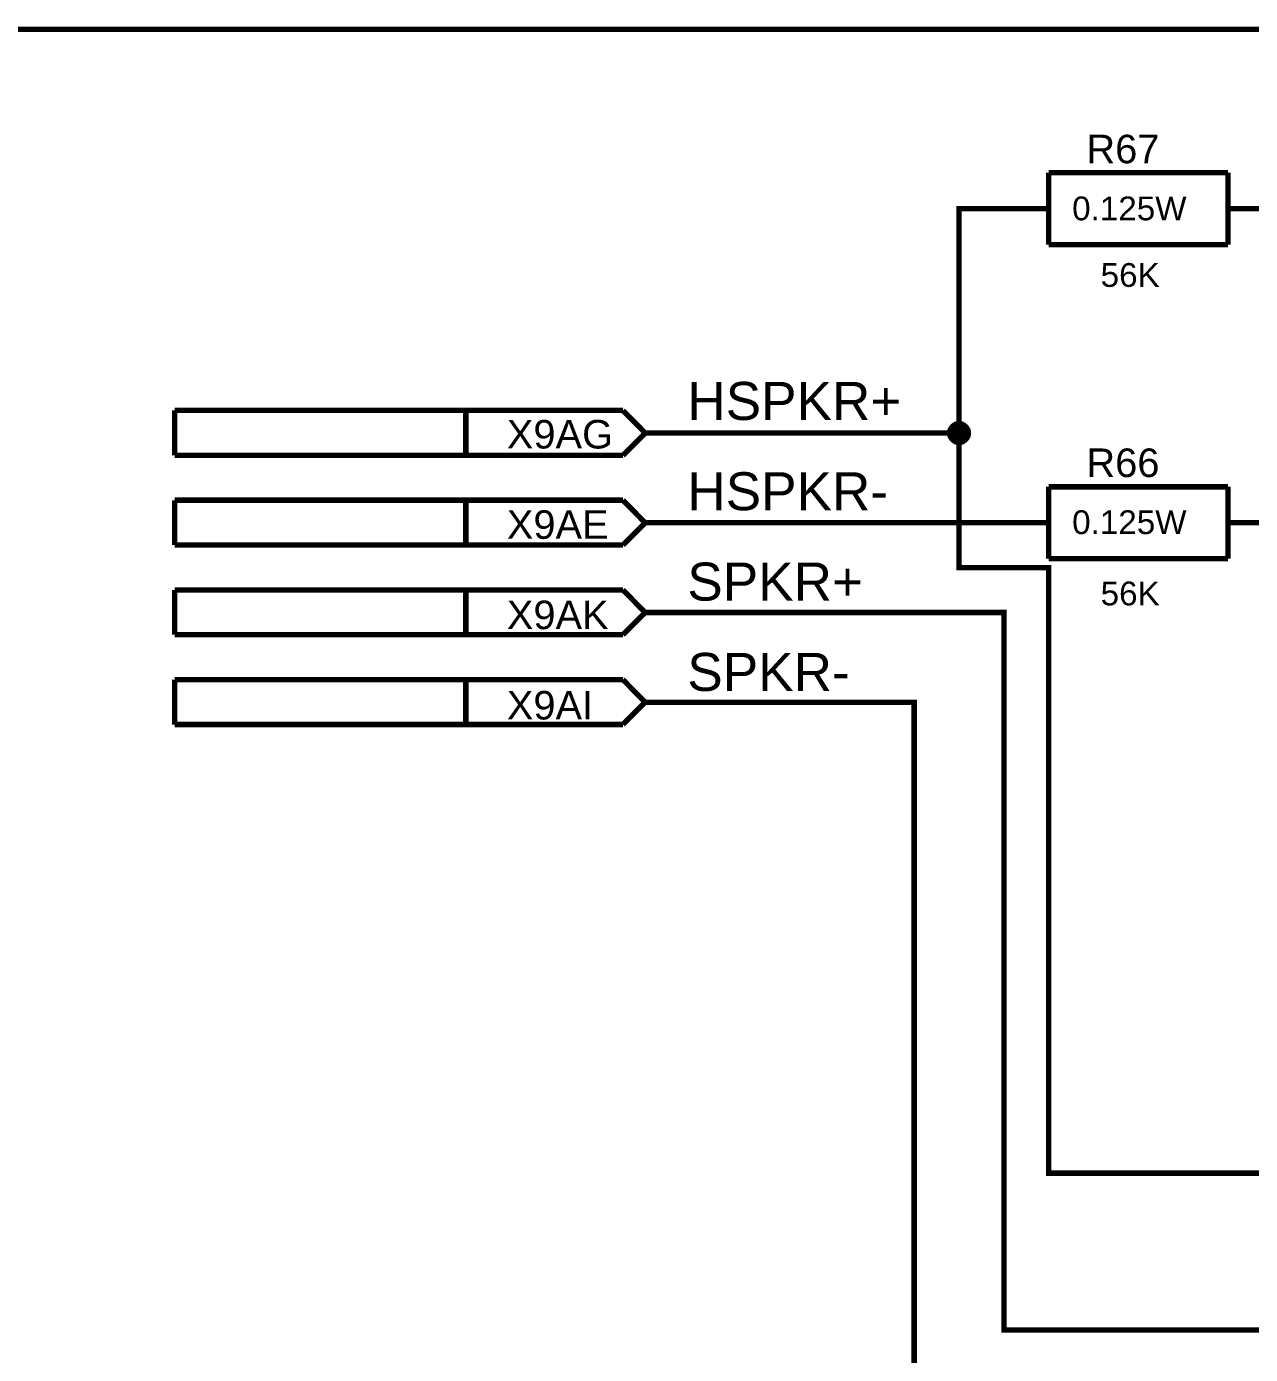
# Model space of a CAD drawing. Header units: millimetres. Extents: x -2024 to 917, y -725 to 13.
# Drawn here: x 642.5 to 710.7, y -410.1 to -336.1 of the extents above; entities that cross this region are included whole.
import ezdxf

# ---------------------------------------------------------------- set-up
doc = ezdxf.new("R2010")
doc.units = ezdxf.units.MM
doc.layers.add('Sheet', color=255, linetype='Continuous')
doc.styles.get("Standard").update_dxf_attribs({"font": 'arial.ttf'})

msp = doc.modelspace()

# ---------------------------------------------------------------- linework, layer by layer
at = {"layer": 'Sheet'}
for points, const_width in [([(761.936, -336.293), (602.019, -336.293)], 0.3), ([(699.472, -344.291), (699.472, -348.298)], 0.3), ([(699.472, -344.291), (709.469, -344.291)], 0.3), ([(709.469, -344.291), (709.469, -348.298)], 0.3), ([(679.478, -358.796), (694.474, -358.796), (694.474, -346.294), (696.973, -346.294)], 0.3), ([(699.472, -346.294), (696.973, -346.294)], 0.3), ([(709.469, -346.294), (711.968, -346.294)], 0.3), ([(699.472, -348.298), (709.469, -348.298)], 0.3), ([(675.738, -357.538), (650.746, -357.538)], 0.3), ([(650.746, -357.538), (650.746, -360.038)], 0.3), ([(666.982, -357.538), (666.982, -360.038)], 0.3), ([(676.979, -358.796), (675.738, -357.538)], 0.3), ([(693.961, -358.796), (693.961, -358.763), (693.961, -358.747), (693.961, -358.713), (693.977, -358.697), (693.977, -358.664), (693.977, -358.647), (693.994, -358.614), (693.994, -358.597), (694.01, -358.581), (694.027, -358.548), (694.043, -358.531), (694.043, -358.515), (694.06, -358.498), (694.076, -358.465), (694.093, -358.448), (694.11, -358.432), (694.126, -358.415), (694.143, -358.399), (694.176, -358.382), (694.192, -358.366), (694.209, -358.366), (694.225, -358.349), (694.258, -358.333), (694.275, -358.316), (694.292, -358.316), (694.325, -358.299), (694.341, -358.299), (694.374, -358.299), (694.391, -358.283), (694.424, -358.283), (694.441, -358.283), (694.474, -358.283)], 0.3), ([(693.961, -358.796), (693.961, -358.763), (693.961, -358.747), (693.961, -358.713), (693.977, -358.697), (693.977, -358.664), (693.977, -358.647), (693.994, -358.614), (693.994, -358.597), (694.01, -358.581), (694.027, -358.548), (694.043, -358.531), (694.043, -358.515), (694.06, -358.498), (694.076, -358.465), (694.093, -358.448), (694.11, -358.432), (694.126, -358.415), (694.143, -358.399), (694.176, -358.382), (694.192, -358.366), (694.209, -358.366), (694.225, -358.349), (694.258, -358.333), (694.275, -358.316), (694.292, -358.316), (694.325, -358.299), (694.341, -358.299), (694.374, -358.299), (694.391, -358.283), (694.424, -358.283), (694.441, -358.283), (694.474, -358.283)], 0.3), ([(693.961, -358.796), (693.961, -358.763), (693.961, -358.747), (693.961, -358.713), (693.977, -358.697), (693.977, -358.664), (693.977, -358.647), (693.994, -358.614), (693.994, -358.597), (694.01, -358.581), (694.027, -358.548), (694.043, -358.531), (694.043, -358.515), (694.06, -358.498), (694.076, -358.465), (694.093, -358.448), (694.11, -358.432), (694.126, -358.415), (694.143, -358.399), (694.176, -358.382), (694.192, -358.366), (694.209, -358.366), (694.225, -358.349), (694.258, -358.333), (694.275, -358.316), (694.292, -358.316), (694.325, -358.299), (694.341, -358.299), (694.374, -358.299), (694.391, -358.283), (694.424, -358.283), (694.441, -358.283), (694.474, -358.283)], 0.3), ([(693.961, -358.796), (693.961, -358.763), (693.961, -358.747), (693.961, -358.713), (693.977, -358.697), (693.977, -358.664), (693.977, -358.647), (693.994, -358.614), (693.994, -358.597), (694.01, -358.581), (694.027, -358.548), (694.043, -358.531), (694.043, -358.515), (694.06, -358.498), (694.076, -358.465), (694.093, -358.448), (694.11, -358.432), (694.126, -358.415), (694.143, -358.399), (694.176, -358.382), (694.192, -358.366), (694.209, -358.366), (694.225, -358.349), (694.258, -358.333), (694.275, -358.316), (694.292, -358.316), (694.325, -358.299), (694.341, -358.299), (694.374, -358.299), (694.391, -358.283), (694.424, -358.283), (694.441, -358.283), (694.474, -358.283)], 0.3), ([(694.474, -358.283), (694.474, -358.283)], 0.3), ([(694.474, -358.283), (694.507, -358.283), (694.523, -358.283), (694.556, -358.283), (694.573, -358.299), (694.606, -358.299), (694.623, -358.299), (694.656, -358.316), (694.672, -358.316), (694.689, -358.333), (694.722, -358.349), (694.738, -358.366), (694.755, -358.366), (694.772, -358.382), (694.805, -358.399), (694.821, -358.415), (694.838, -358.432), (694.854, -358.448), (694.871, -358.465), (694.887, -358.498), (694.904, -358.515), (694.904, -358.531), (694.921, -358.548), (694.937, -358.581), (694.954, -358.597), (694.954, -358.614), (694.97, -358.647), (694.97, -358.664), (694.97, -358.697), (694.987, -358.713), (694.987, -358.747), (694.987, -358.763), (694.987, -358.796)], 0.3), ([(694.474, -358.283), (694.474, -358.283)], 0.3), ([(694.474, -358.283), (694.507, -358.283), (694.523, -358.283), (694.556, -358.283), (694.573, -358.299), (694.606, -358.299), (694.623, -358.299), (694.656, -358.316), (694.672, -358.316), (694.689, -358.333), (694.722, -358.349), (694.738, -358.366), (694.755, -358.366), (694.772, -358.382), (694.805, -358.399), (694.821, -358.415), (694.838, -358.432), (694.854, -358.448), (694.871, -358.465), (694.887, -358.498), (694.904, -358.515), (694.904, -358.531), (694.921, -358.548), (694.937, -358.581), (694.954, -358.597), (694.954, -358.614), (694.97, -358.647), (694.97, -358.664), (694.97, -358.697), (694.987, -358.713), (694.987, -358.747), (694.987, -358.763), (694.987, -358.796)], 0.3), ([(694.474, -358.283), (694.474, -358.283)], 0.3), ([(694.474, -358.283), (694.507, -358.283), (694.523, -358.283), (694.556, -358.283), (694.573, -358.299), (694.606, -358.299), (694.623, -358.299), (694.656, -358.316), (694.672, -358.316), (694.689, -358.333), (694.722, -358.349), (694.738, -358.366), (694.755, -358.366), (694.772, -358.382), (694.805, -358.399), (694.821, -358.415), (694.838, -358.432), (694.854, -358.448), (694.871, -358.465), (694.887, -358.498), (694.904, -358.515), (694.904, -358.531), (694.921, -358.548), (694.937, -358.581), (694.954, -358.597), (694.954, -358.614), (694.97, -358.647), (694.97, -358.664), (694.97, -358.697), (694.987, -358.713), (694.987, -358.747), (694.987, -358.763), (694.987, -358.796)], 0.3), ([(694.474, -358.283), (694.474, -358.283)], 0.3), ([(694.474, -358.283), (694.507, -358.283), (694.523, -358.283), (694.556, -358.283), (694.573, -358.299), (694.606, -358.299), (694.623, -358.299), (694.656, -358.316), (694.672, -358.316), (694.689, -358.333), (694.722, -358.349), (694.738, -358.366), (694.755, -358.366), (694.772, -358.382), (694.805, -358.399), (694.821, -358.415), (694.838, -358.432), (694.854, -358.448), (694.871, -358.465), (694.887, -358.498), (694.904, -358.515), (694.904, -358.531), (694.921, -358.548), (694.937, -358.581), (694.954, -358.597), (694.954, -358.614), (694.97, -358.647), (694.97, -358.664), (694.97, -358.697), (694.987, -358.713), (694.987, -358.747), (694.987, -358.763), (694.987, -358.796)], 0.3), ([(675.738, -360.038), (676.979, -358.796)], 0.3), ([(676.979, -358.796), (679.478, -358.796)], 0.3), ([(694.474, -359.31), (694.441, -359.31), (694.424, -359.31), (694.391, -359.31), (694.374, -359.293), (694.341, -359.293), (694.325, -359.293), (694.292, -359.276), (694.275, -359.276), (694.258, -359.26), (694.225, -359.243), (694.209, -359.227), (694.192, -359.227), (694.176, -359.21), (694.143, -359.194), (694.126, -359.177), (694.11, -359.16), (694.093, -359.144), (694.076, -359.127), (694.06, -359.094), (694.043, -359.078), (694.043, -359.061), (694.027, -359.045), (694.01, -359.011), (693.994, -358.995), (693.994, -358.978), (693.977, -358.945), (693.977, -358.929), (693.977, -358.896), (693.961, -358.879), (693.961, -358.846), (693.961, -358.829), (693.961, -358.796)], 0.3), ([(693.961, -358.796), (693.961, -358.796)], 0.3), ([(694.474, -359.31), (694.441, -359.31), (694.424, -359.31), (694.391, -359.31), (694.374, -359.293), (694.341, -359.293), (694.325, -359.293), (694.292, -359.276), (694.275, -359.276), (694.258, -359.26), (694.225, -359.243), (694.209, -359.227), (694.192, -359.227), (694.176, -359.21), (694.143, -359.194), (694.126, -359.177), (694.11, -359.16), (694.093, -359.144), (694.076, -359.127), (694.06, -359.094), (694.043, -359.078), (694.043, -359.061), (694.027, -359.045), (694.01, -359.011), (693.994, -358.995), (693.994, -358.978), (693.977, -358.945), (693.977, -358.929), (693.977, -358.896), (693.961, -358.879), (693.961, -358.846), (693.961, -358.829), (693.961, -358.796)], 0.3), ([(693.961, -358.796), (693.961, -358.796)], 0.3), ([(694.474, -359.31), (694.441, -359.31), (694.424, -359.31), (694.391, -359.31), (694.374, -359.293), (694.341, -359.293), (694.325, -359.293), (694.292, -359.276), (694.275, -359.276), (694.258, -359.26), (694.225, -359.243), (694.209, -359.227), (694.192, -359.227), (694.176, -359.21), (694.143, -359.194), (694.126, -359.177), (694.11, -359.16), (694.093, -359.144), (694.076, -359.127), (694.06, -359.094), (694.043, -359.078), (694.043, -359.061), (694.027, -359.045), (694.01, -359.011), (693.994, -358.995), (693.994, -358.978), (693.977, -358.945), (693.977, -358.929), (693.977, -358.896), (693.961, -358.879), (693.961, -358.846), (693.961, -358.829), (693.961, -358.796)], 0.3), ([(693.961, -358.796), (693.961, -358.796)], 0.3), ([(694.474, -359.31), (694.441, -359.31), (694.424, -359.31), (694.391, -359.31), (694.374, -359.293), (694.341, -359.293), (694.325, -359.293), (694.292, -359.276), (694.275, -359.276), (694.258, -359.26), (694.225, -359.243), (694.209, -359.227), (694.192, -359.227), (694.176, -359.21), (694.143, -359.194), (694.126, -359.177), (694.11, -359.16), (694.093, -359.144), (694.076, -359.127), (694.06, -359.094), (694.043, -359.078), (694.043, -359.061), (694.027, -359.045), (694.01, -359.011), (693.994, -358.995), (693.994, -358.978), (693.977, -358.945), (693.977, -358.929), (693.977, -358.896), (693.961, -358.879), (693.961, -358.846), (693.961, -358.829), (693.961, -358.796)], 0.3), ([(693.961, -358.796), (693.961, -358.796)], 0.3), ([(693.961, -358.796), (693.961, -358.763), (693.961, -358.747), (693.961, -358.713), (693.977, -358.697), (693.977, -358.664), (693.977, -358.647), (693.994, -358.614), (693.994, -358.597), (694.01, -358.581), (694.027, -358.548), (694.043, -358.531), (694.043, -358.515), (694.06, -358.498), (694.076, -358.465), (694.093, -358.448), (694.11, -358.432), (694.126, -358.415), (694.143, -358.399), (694.176, -358.382), (694.192, -358.366), (694.209, -358.366), (694.225, -358.349), (694.258, -358.333), (694.275, -358.316), (694.292, -358.316), (694.325, -358.299), (694.341, -358.299), (694.374, -358.299), (694.391, -358.283), (694.424, -358.283), (694.441, -358.283), (694.474, -358.283)], 0.0991), ([(693.961, -358.796), (693.961, -358.763), (693.961, -358.747), (693.961, -358.713), (693.977, -358.697), (693.977, -358.664), (693.977, -358.647), (693.994, -358.614), (693.994, -358.597), (694.01, -358.581), (694.027, -358.548), (694.043, -358.531), (694.043, -358.515), (694.06, -358.498), (694.076, -358.465), (694.093, -358.448), (694.11, -358.432), (694.126, -358.415), (694.143, -358.399), (694.176, -358.382), (694.192, -358.366), (694.209, -358.366), (694.225, -358.349), (694.258, -358.333), (694.275, -358.316), (694.292, -358.316), (694.325, -358.299), (694.341, -358.299), (694.374, -358.299), (694.391, -358.283), (694.424, -358.283), (694.441, -358.283), (694.474, -358.283)], 0.0991), ([(693.961, -358.796), (693.961, -358.763), (693.961, -358.747), (693.961, -358.713), (693.977, -358.697), (693.977, -358.664), (693.977, -358.647), (693.994, -358.614), (693.994, -358.597), (694.01, -358.581), (694.027, -358.548), (694.043, -358.531), (694.043, -358.515), (694.06, -358.498), (694.076, -358.465), (694.093, -358.448), (694.11, -358.432), (694.126, -358.415), (694.143, -358.399), (694.176, -358.382), (694.192, -358.366), (694.209, -358.366), (694.225, -358.349), (694.258, -358.333), (694.275, -358.316), (694.292, -358.316), (694.325, -358.299), (694.341, -358.299), (694.374, -358.299), (694.391, -358.283), (694.424, -358.283), (694.441, -358.283), (694.474, -358.283)], 0.0991), ([(693.961, -358.796), (693.961, -358.763), (693.961, -358.747), (693.961, -358.713), (693.977, -358.697), (693.977, -358.664), (693.977, -358.647), (693.994, -358.614), (693.994, -358.597), (694.01, -358.581), (694.027, -358.548), (694.043, -358.531), (694.043, -358.515), (694.06, -358.498), (694.076, -358.465), (694.093, -358.448), (694.11, -358.432), (694.126, -358.415), (694.143, -358.399), (694.176, -358.382), (694.192, -358.366), (694.209, -358.366), (694.225, -358.349), (694.258, -358.333), (694.275, -358.316), (694.292, -358.316), (694.325, -358.299), (694.341, -358.299), (694.374, -358.299), (694.391, -358.283), (694.424, -358.283), (694.441, -358.283), (694.474, -358.283)], 0.0991), ([(694.474, -359.31), (694.441, -359.31), (694.424, -359.31), (694.391, -359.31), (694.374, -359.293), (694.341, -359.293), (694.325, -359.293), (694.292, -359.276), (694.275, -359.276), (694.258, -359.26), (694.225, -359.243), (694.209, -359.227), (694.192, -359.227), (694.176, -359.21), (694.143, -359.194), (694.126, -359.177), (694.11, -359.16), (694.093, -359.144), (694.076, -359.127), (694.06, -359.094), (694.043, -359.078), (694.043, -359.061), (694.027, -359.045), (694.01, -359.011), (693.994, -358.995), (693.994, -358.978), (693.977, -358.945), (693.977, -358.929), (693.977, -358.896), (693.961, -358.879), (693.961, -358.846), (693.961, -358.829), (693.961, -358.796)], 0.0991), ([(693.961, -358.796), (693.961, -358.796)], 0.0991), ([(694.474, -359.31), (694.441, -359.31), (694.424, -359.31), (694.391, -359.31), (694.374, -359.293), (694.341, -359.293), (694.325, -359.293), (694.292, -359.276), (694.275, -359.276), (694.258, -359.26), (694.225, -359.243), (694.209, -359.227), (694.192, -359.227), (694.176, -359.21), (694.143, -359.194), (694.126, -359.177), (694.11, -359.16), (694.093, -359.144), (694.076, -359.127), (694.06, -359.094), (694.043, -359.078), (694.043, -359.061), (694.027, -359.045), (694.01, -359.011), (693.994, -358.995), (693.994, -358.978), (693.977, -358.945), (693.977, -358.929), (693.977, -358.896), (693.961, -358.879), (693.961, -358.846), (693.961, -358.829), (693.961, -358.796)], 0.0991), ([(693.961, -358.796), (693.961, -358.796)], 0.0991), ([(694.474, -359.31), (694.441, -359.31), (694.424, -359.31), (694.391, -359.31), (694.374, -359.293), (694.341, -359.293), (694.325, -359.293), (694.292, -359.276), (694.275, -359.276), (694.258, -359.26), (694.225, -359.243), (694.209, -359.227), (694.192, -359.227), (694.176, -359.21), (694.143, -359.194), (694.126, -359.177), (694.11, -359.16), (694.093, -359.144), (694.076, -359.127), (694.06, -359.094), (694.043, -359.078), (694.043, -359.061), (694.027, -359.045), (694.01, -359.011), (693.994, -358.995), (693.994, -358.978), (693.977, -358.945), (693.977, -358.929), (693.977, -358.896), (693.961, -358.879), (693.961, -358.846), (693.961, -358.829), (693.961, -358.796)], 0.0991), ([(693.961, -358.796), (693.961, -358.796)], 0.0991), ([(694.474, -359.31), (694.441, -359.31), (694.424, -359.31), (694.391, -359.31), (694.374, -359.293), (694.341, -359.293), (694.325, -359.293), (694.292, -359.276), (694.275, -359.276), (694.258, -359.26), (694.225, -359.243), (694.209, -359.227), (694.192, -359.227), (694.176, -359.21), (694.143, -359.194), (694.126, -359.177), (694.11, -359.16), (694.093, -359.144), (694.076, -359.127), (694.06, -359.094), (694.043, -359.078), (694.043, -359.061), (694.027, -359.045), (694.01, -359.011), (693.994, -358.995), (693.994, -358.978), (693.977, -358.945), (693.977, -358.929), (693.977, -358.896), (693.961, -358.879), (693.961, -358.846), (693.961, -358.829), (693.961, -358.796)], 0.0991), ([(693.961, -358.796), (693.961, -358.796)], 0.0991), ([(694.987, -358.796), (694.987, -358.829), (694.987, -358.846), (694.987, -358.879), (694.97, -358.896), (694.97, -358.929), (694.97, -358.945), (694.954, -358.978), (694.954, -358.995), (694.937, -359.011), (694.921, -359.045), (694.904, -359.061), (694.904, -359.078), (694.887, -359.094), (694.871, -359.127), (694.854, -359.144), (694.838, -359.16), (694.821, -359.177), (694.805, -359.194), (694.772, -359.21), (694.755, -359.227), (694.738, -359.227), (694.722, -359.243), (694.689, -359.26), (694.672, -359.276), (694.656, -359.276), (694.623, -359.293), (694.606, -359.293), (694.573, -359.293), (694.556, -359.31), (694.523, -359.31), (694.507, -359.31), (694.474, -359.31)], 0.3), ([(694.474, -358.796), (694.474, -366.297), (699.472, -366.297), (699.472, -400.044), (741.942, -400.044), (741.942, -376.299), (749.44, -376.299)], 0.3), ([(694.987, -358.796), (694.987, -358.829), (694.987, -358.846), (694.987, -358.879), (694.97, -358.896), (694.97, -358.929), (694.97, -358.945), (694.954, -358.978), (694.954, -358.995), (694.937, -359.011), (694.921, -359.045), (694.904, -359.061), (694.904, -359.078), (694.887, -359.094), (694.871, -359.127), (694.854, -359.144), (694.838, -359.16), (694.821, -359.177), (694.805, -359.194), (694.772, -359.21), (694.755, -359.227), (694.738, -359.227), (694.722, -359.243), (694.689, -359.26), (694.672, -359.276), (694.656, -359.276), (694.623, -359.293), (694.606, -359.293), (694.573, -359.293), (694.556, -359.31), (694.523, -359.31), (694.507, -359.31), (694.474, -359.31)], 0.3), ([(694.987, -358.796), (694.987, -358.829), (694.987, -358.846), (694.987, -358.879), (694.97, -358.896), (694.97, -358.929), (694.97, -358.945), (694.954, -358.978), (694.954, -358.995), (694.937, -359.011), (694.921, -359.045), (694.904, -359.061), (694.904, -359.078), (694.887, -359.094), (694.871, -359.127), (694.854, -359.144), (694.838, -359.16), (694.821, -359.177), (694.805, -359.194), (694.772, -359.21), (694.755, -359.227), (694.738, -359.227), (694.722, -359.243), (694.689, -359.26), (694.672, -359.276), (694.656, -359.276), (694.623, -359.293), (694.606, -359.293), (694.573, -359.293), (694.556, -359.31), (694.523, -359.31), (694.507, -359.31), (694.474, -359.31)], 0.3), ([(694.987, -358.796), (694.987, -358.829), (694.987, -358.846), (694.987, -358.879), (694.97, -358.896), (694.97, -358.929), (694.97, -358.945), (694.954, -358.978), (694.954, -358.995), (694.937, -359.011), (694.921, -359.045), (694.904, -359.061), (694.904, -359.078), (694.887, -359.094), (694.871, -359.127), (694.854, -359.144), (694.838, -359.16), (694.821, -359.177), (694.805, -359.194), (694.772, -359.21), (694.755, -359.227), (694.738, -359.227), (694.722, -359.243), (694.689, -359.26), (694.672, -359.276), (694.656, -359.276), (694.623, -359.293), (694.606, -359.293), (694.573, -359.293), (694.556, -359.31), (694.523, -359.31), (694.507, -359.31), (694.474, -359.31)], 0.3), ([(694.474, -358.283), (694.474, -358.283)], 0.0991), ([(694.474, -358.283), (694.507, -358.283), (694.523, -358.283), (694.556, -358.283), (694.573, -358.299), (694.606, -358.299), (694.623, -358.299), (694.656, -358.316), (694.672, -358.316), (694.689, -358.333), (694.722, -358.349), (694.738, -358.366), (694.755, -358.366), (694.772, -358.382), (694.805, -358.399), (694.821, -358.415), (694.838, -358.432), (694.854, -358.448), (694.871, -358.465), (694.887, -358.498), (694.904, -358.515), (694.904, -358.531), (694.921, -358.548), (694.937, -358.581), (694.954, -358.597), (694.954, -358.614), (694.97, -358.647), (694.97, -358.664), (694.97, -358.697), (694.987, -358.713), (694.987, -358.747), (694.987, -358.763), (694.987, -358.796)], 0.0991), ([(694.474, -358.283), (694.474, -358.283)], 0.0991), ([(694.474, -358.283), (694.507, -358.283), (694.523, -358.283), (694.556, -358.283), (694.573, -358.299), (694.606, -358.299), (694.623, -358.299), (694.656, -358.316), (694.672, -358.316), (694.689, -358.333), (694.722, -358.349), (694.738, -358.366), (694.755, -358.366), (694.772, -358.382), (694.805, -358.399), (694.821, -358.415), (694.838, -358.432), (694.854, -358.448), (694.871, -358.465), (694.887, -358.498), (694.904, -358.515), (694.904, -358.531), (694.921, -358.548), (694.937, -358.581), (694.954, -358.597), (694.954, -358.614), (694.97, -358.647), (694.97, -358.664), (694.97, -358.697), (694.987, -358.713), (694.987, -358.747), (694.987, -358.763), (694.987, -358.796)], 0.0991), ([(694.474, -358.283), (694.474, -358.283)], 0.0991), ([(694.474, -358.283), (694.507, -358.283), (694.523, -358.283), (694.556, -358.283), (694.573, -358.299), (694.606, -358.299), (694.623, -358.299), (694.656, -358.316), (694.672, -358.316), (694.689, -358.333), (694.722, -358.349), (694.738, -358.366), (694.755, -358.366), (694.772, -358.382), (694.805, -358.399), (694.821, -358.415), (694.838, -358.432), (694.854, -358.448), (694.871, -358.465), (694.887, -358.498), (694.904, -358.515), (694.904, -358.531), (694.921, -358.548), (694.937, -358.581), (694.954, -358.597), (694.954, -358.614), (694.97, -358.647), (694.97, -358.664), (694.97, -358.697), (694.987, -358.713), (694.987, -358.747), (694.987, -358.763), (694.987, -358.796)], 0.0991), ([(694.474, -358.283), (694.474, -358.283)], 0.0991), ([(694.474, -358.283), (694.507, -358.283), (694.523, -358.283), (694.556, -358.283), (694.573, -358.299), (694.606, -358.299), (694.623, -358.299), (694.656, -358.316), (694.672, -358.316), (694.689, -358.333), (694.722, -358.349), (694.738, -358.366), (694.755, -358.366), (694.772, -358.382), (694.805, -358.399), (694.821, -358.415), (694.838, -358.432), (694.854, -358.448), (694.871, -358.465), (694.887, -358.498), (694.904, -358.515), (694.904, -358.531), (694.921, -358.548), (694.937, -358.581), (694.954, -358.597), (694.954, -358.614), (694.97, -358.647), (694.97, -358.664), (694.97, -358.697), (694.987, -358.713), (694.987, -358.747), (694.987, -358.763), (694.987, -358.796)], 0.0991), ([(694.987, -358.796), (694.987, -358.829), (694.987, -358.846), (694.987, -358.879), (694.97, -358.896), (694.97, -358.929), (694.97, -358.945), (694.954, -358.978), (694.954, -358.995), (694.937, -359.011), (694.921, -359.045), (694.904, -359.061), (694.904, -359.078), (694.887, -359.094), (694.871, -359.127), (694.854, -359.144), (694.838, -359.16), (694.821, -359.177), (694.805, -359.194), (694.772, -359.21), (694.755, -359.227), (694.738, -359.227), (694.722, -359.243), (694.689, -359.26), (694.672, -359.276), (694.656, -359.276), (694.623, -359.293), (694.606, -359.293), (694.573, -359.293), (694.556, -359.31), (694.523, -359.31), (694.507, -359.31), (694.474, -359.31)], 0.0991), ([(694.987, -358.796), (694.987, -358.829), (694.987, -358.846), (694.987, -358.879), (694.97, -358.896), (694.97, -358.929), (694.97, -358.945), (694.954, -358.978), (694.954, -358.995), (694.937, -359.011), (694.921, -359.045), (694.904, -359.061), (694.904, -359.078), (694.887, -359.094), (694.871, -359.127), (694.854, -359.144), (694.838, -359.16), (694.821, -359.177), (694.805, -359.194), (694.772, -359.21), (694.755, -359.227), (694.738, -359.227), (694.722, -359.243), (694.689, -359.26), (694.672, -359.276), (694.656, -359.276), (694.623, -359.293), (694.606, -359.293), (694.573, -359.293), (694.556, -359.31), (694.523, -359.31), (694.507, -359.31), (694.474, -359.31)], 0.0991), ([(694.987, -358.796), (694.987, -358.829), (694.987, -358.846), (694.987, -358.879), (694.97, -358.896), (694.97, -358.929), (694.97, -358.945), (694.954, -358.978), (694.954, -358.995), (694.937, -359.011), (694.921, -359.045), (694.904, -359.061), (694.904, -359.078), (694.887, -359.094), (694.871, -359.127), (694.854, -359.144), (694.838, -359.16), (694.821, -359.177), (694.805, -359.194), (694.772, -359.21), (694.755, -359.227), (694.738, -359.227), (694.722, -359.243), (694.689, -359.26), (694.672, -359.276), (694.656, -359.276), (694.623, -359.293), (694.606, -359.293), (694.573, -359.293), (694.556, -359.31), (694.523, -359.31), (694.507, -359.31), (694.474, -359.31)], 0.0991), ([(694.987, -358.796), (694.987, -358.829), (694.987, -358.846), (694.987, -358.879), (694.97, -358.896), (694.97, -358.929), (694.97, -358.945), (694.954, -358.978), (694.954, -358.995), (694.937, -359.011), (694.921, -359.045), (694.904, -359.061), (694.904, -359.078), (694.887, -359.094), (694.871, -359.127), (694.854, -359.144), (694.838, -359.16), (694.821, -359.177), (694.805, -359.194), (694.772, -359.21), (694.755, -359.227), (694.738, -359.227), (694.722, -359.243), (694.689, -359.26), (694.672, -359.276), (694.656, -359.276), (694.623, -359.293), (694.606, -359.293), (694.573, -359.293), (694.556, -359.31), (694.523, -359.31), (694.507, -359.31), (694.474, -359.31)], 0.0991), ([(694.987, -358.796), (694.987, -358.796), (694.987, -358.796), (694.987, -358.796), (694.987, -358.796), (694.987, -358.796), (694.987, -358.796), (694.987, -358.796), (694.987, -358.796), (694.987, -358.796), (694.987, -358.796), (694.987, -358.796), (694.987, -358.796), (694.987, -358.796), (694.987, -358.796), (694.987, -358.796), (694.987, -358.796), (694.987, -358.796), (694.987, -358.796), (694.987, -358.796), (694.987, -358.796), (694.987, -358.796), (694.987, -358.796), (694.987, -358.796), (694.987, -358.796), (694.987, -358.796), (694.987, -358.796), (694.987, -358.796), (694.987, -358.796), (694.987, -358.796), (694.987, -358.796), (694.987, -358.796), (694.987, -358.796)], 0.3), ([(694.987, -358.796), (694.987, -358.796)], 0.3), ([(694.987, -358.796), (694.987, -358.796), (694.987, -358.796), (694.987, -358.796), (694.987, -358.796), (694.987, -358.796), (694.987, -358.796), (694.987, -358.796), (694.987, -358.796), (694.987, -358.796), (694.987, -358.796), (694.987, -358.796), (694.987, -358.796), (694.987, -358.796), (694.987, -358.796), (694.987, -358.796), (694.987, -358.796), (694.987, -358.796), (694.987, -358.796), (694.987, -358.796), (694.987, -358.796), (694.987, -358.796), (694.987, -358.796), (694.987, -358.796), (694.987, -358.796), (694.987, -358.796), (694.987, -358.796), (694.987, -358.796), (694.987, -358.796), (694.987, -358.796), (694.987, -358.796), (694.987, -358.796), (694.987, -358.796)], 0.3), ([(694.987, -358.796), (694.987, -358.796)], 0.3), ([(694.987, -358.796), (694.987, -358.796), (694.987, -358.796), (694.987, -358.796), (694.987, -358.796), (694.987, -358.796), (694.987, -358.796), (694.987, -358.796), (694.987, -358.796), (694.987, -358.796), (694.987, -358.796), (694.987, -358.796), (694.987, -358.796), (694.987, -358.796), (694.987, -358.796), (694.987, -358.796), (694.987, -358.796), (694.987, -358.796), (694.987, -358.796), (694.987, -358.796), (694.987, -358.796), (694.987, -358.796), (694.987, -358.796), (694.987, -358.796), (694.987, -358.796), (694.987, -358.796), (694.987, -358.796), (694.987, -358.796), (694.987, -358.796), (694.987, -358.796), (694.987, -358.796), (694.987, -358.796), (694.987, -358.796)], 0.3), ([(694.987, -358.796), (694.987, -358.796)], 0.3), ([(694.987, -358.796), (694.987, -358.796), (694.987, -358.796), (694.987, -358.796), (694.987, -358.796), (694.987, -358.796), (694.987, -358.796), (694.987, -358.796), (694.987, -358.796), (694.987, -358.796), (694.987, -358.796), (694.987, -358.796), (694.987, -358.796), (694.987, -358.796), (694.987, -358.796), (694.987, -358.796), (694.987, -358.796), (694.987, -358.796), (694.987, -358.796), (694.987, -358.796), (694.987, -358.796), (694.987, -358.796), (694.987, -358.796), (694.987, -358.796), (694.987, -358.796), (694.987, -358.796), (694.987, -358.796), (694.987, -358.796), (694.987, -358.796), (694.987, -358.796), (694.987, -358.796), (694.987, -358.796), (694.987, -358.796)], 0.3), ([(694.987, -358.796), (694.987, -358.796)], 0.3), ([(694.987, -358.796), (694.987, -358.796), (694.987, -358.796), (694.987, -358.796), (694.987, -358.796), (694.987, -358.796), (694.987, -358.796), (694.987, -358.796), (694.987, -358.796), (694.987, -358.796), (694.987, -358.796), (694.987, -358.796), (694.987, -358.796), (694.987, -358.796), (694.987, -358.796), (694.987, -358.796), (694.987, -358.796), (694.987, -358.796), (694.987, -358.796), (694.987, -358.796), (694.987, -358.796), (694.987, -358.796), (694.987, -358.796), (694.987, -358.796), (694.987, -358.796), (694.987, -358.796), (694.987, -358.796), (694.987, -358.796), (694.987, -358.796), (694.987, -358.796), (694.987, -358.796), (694.987, -358.796), (694.987, -358.796)], 0.0991), ([(694.987, -358.796), (694.987, -358.796)], 0.0991), ([(694.987, -358.796), (694.987, -358.796), (694.987, -358.796), (694.987, -358.796), (694.987, -358.796), (694.987, -358.796), (694.987, -358.796), (694.987, -358.796), (694.987, -358.796), (694.987, -358.796), (694.987, -358.796), (694.987, -358.796), (694.987, -358.796), (694.987, -358.796), (694.987, -358.796), (694.987, -358.796), (694.987, -358.796), (694.987, -358.796), (694.987, -358.796), (694.987, -358.796), (694.987, -358.796), (694.987, -358.796), (694.987, -358.796), (694.987, -358.796), (694.987, -358.796), (694.987, -358.796), (694.987, -358.796), (694.987, -358.796), (694.987, -358.796), (694.987, -358.796), (694.987, -358.796), (694.987, -358.796), (694.987, -358.796)], 0.0991), ([(694.987, -358.796), (694.987, -358.796)], 0.0991), ([(694.987, -358.796), (694.987, -358.796), (694.987, -358.796), (694.987, -358.796), (694.987, -358.796), (694.987, -358.796), (694.987, -358.796), (694.987, -358.796), (694.987, -358.796), (694.987, -358.796), (694.987, -358.796), (694.987, -358.796), (694.987, -358.796), (694.987, -358.796), (694.987, -358.796), (694.987, -358.796), (694.987, -358.796), (694.987, -358.796), (694.987, -358.796), (694.987, -358.796), (694.987, -358.796), (694.987, -358.796), (694.987, -358.796), (694.987, -358.796), (694.987, -358.796), (694.987, -358.796), (694.987, -358.796), (694.987, -358.796), (694.987, -358.796), (694.987, -358.796), (694.987, -358.796), (694.987, -358.796), (694.987, -358.796)], 0.0991), ([(694.987, -358.796), (694.987, -358.796)], 0.0991), ([(694.987, -358.796), (694.987, -358.796), (694.987, -358.796), (694.987, -358.796), (694.987, -358.796), (694.987, -358.796), (694.987, -358.796), (694.987, -358.796), (694.987, -358.796), (694.987, -358.796), (694.987, -358.796), (694.987, -358.796), (694.987, -358.796), (694.987, -358.796), (694.987, -358.796), (694.987, -358.796), (694.987, -358.796), (694.987, -358.796), (694.987, -358.796), (694.987, -358.796), (694.987, -358.796), (694.987, -358.796), (694.987, -358.796), (694.987, -358.796), (694.987, -358.796), (694.987, -358.796), (694.987, -358.796), (694.987, -358.796), (694.987, -358.796), (694.987, -358.796), (694.987, -358.796), (694.987, -358.796), (694.987, -358.796)], 0.0991), ([(694.987, -358.796), (694.987, -358.796)], 0.0991), ([(650.746, -360.038), (675.738, -360.038)], 0.3), ([(699.472, -361.793), (699.472, -365.801)], 0.3), ([(699.472, -361.793), (709.469, -361.793)], 0.3), ([(709.469, -361.793), (709.469, -365.801)], 0.3), ([(675.738, -362.538), (650.746, -362.538)], 0.3), ([(650.746, -362.538), (650.746, -365.039)], 0.3), ([(666.982, -362.538), (666.982, -365.039)], 0.3), ([(676.979, -363.797), (675.738, -362.538)], 0.3), ([(675.738, -365.039), (676.979, -363.797)], 0.3), ([(676.979, -363.797), (679.478, -363.797)], 0.3), ([(679.478, -363.797), (696.973, -363.797)], 0.3), ([(699.472, -363.797), (696.973, -363.797)], 0.3), ([(709.469, -363.797), (711.968, -363.797)], 0.3), ([(650.746, -365.039), (675.738, -365.039)], 0.3), ([(699.472, -365.801), (709.469, -365.801)], 0.3), ([(675.738, -367.539), (650.746, -367.539)], 0.3), ([(650.746, -367.539), (650.746, -370.04)], 0.3), ([(666.982, -367.539), (666.982, -370.04)], 0.3), ([(676.979, -368.798), (675.738, -367.539)], 0.3), ([(675.738, -370.04), (676.979, -368.798)], 0.3), ([(676.979, -368.798), (679.478, -368.798)], 0.3), ([(679.478, -368.798), (696.973, -368.798), (696.973, -408.787), (744.441, -408.787)], 0.3), ([(650.746, -370.04), (675.738, -370.04)], 0.3), ([(675.738, -372.54), (650.746, -372.54)], 0.3), ([(650.746, -372.54), (650.746, -375.04)], 0.3), ([(666.982, -372.54), (666.982, -375.04)], 0.3), ([(676.979, -373.799), (675.738, -372.54)], 0.3), ([(675.738, -375.04), (676.979, -373.799)], 0.3), ([(676.979, -373.799), (679.478, -373.799)], 0.3), ([(679.478, -373.799), (691.974, -373.799), (691.974, -421.289), (746.941, -421.289)], 0.3), ([(650.746, -375.04), (675.738, -375.04)], 0.3)]:
    msp.add_lwpolyline(points, dxfattribs=dict(at, const_width=const_width))
at = {"layer": 'Sheet', "const_width": 0.508}
msp.add_lwpolyline([(694.189, -358.786, 1), (694.697, -358.786, 1)], format="xyb", close=True, dxfattribs=at)

# ---------------------------------------------------------------- texts
at = {"layer": 'Sheet'}
for s, height, p in [('R67', 1.5897, (701.574, -343.761)), ('0.125W', 1.3247, (700.78, -346.94)), ('56K', 1.3247, (702.368, -350.649)), ('R66', 1.5897, (701.574, -361.247)), ('0.125W', 1.3247, (700.78, -364.426)), ('56K', 1.3247, (702.368, -368.4))]:
    msp.add_text(s, height=height, dxfattribs=at).set_placement(p)
at = {"layer": 'Sheet', "color": 2}
for s, height, p in [('HSPKR+', 2.1195, (679.329, -358.068)), ('X9AG', 1.5897, (669.266, -359.657)), ('HSPKR-', 2.1195, (679.329, -363.101)), ('X9AE', 1.5897, (669.266, -364.691)), ('SPKR+', 2.1195, (679.329, -368.135)), ('X9AK', 1.5897, (669.266, -369.725)), ('SPKR-', 2.1195, (679.329, -373.169)), ('X9AI', 1.5897, (669.266, -374.759))]:
    msp.add_text(s, height=height, dxfattribs=at).set_placement(p)

doc.saveas('drawing.dxf')
